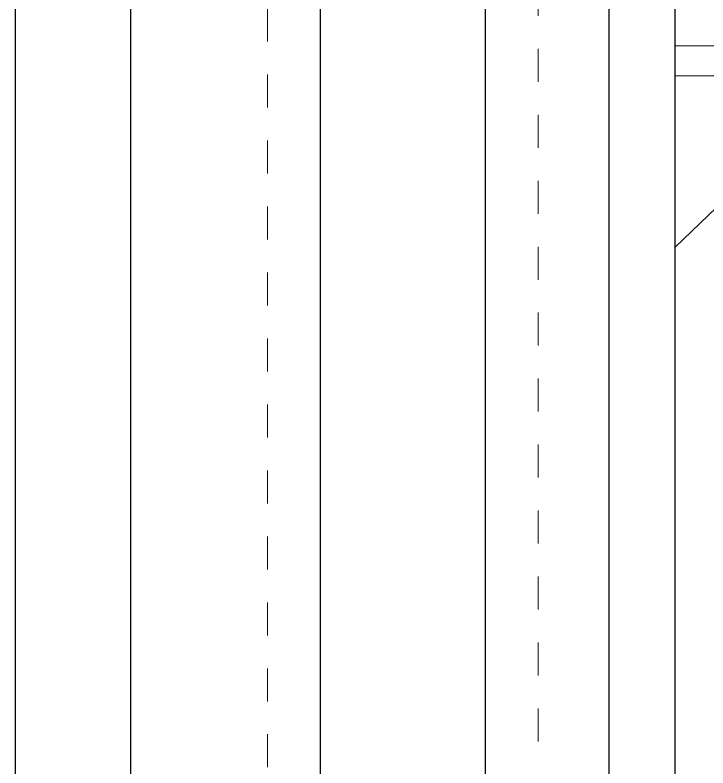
# Model space of a CAD drawing. Header units: inches. Extents: x -97.9 to -4.6, y 287.7 to 374.8.
# Drawn here: x -74.805 to -72.705, y 362.069 to 364.351 of the extents above; entities that cross this region are included whole.
import ezdxf

# ---------------------------------------------------------------- set-up
doc = ezdxf.new("R2010")
doc.units = ezdxf.units.IN
doc.header["$MEASUREMENT"] = 0
doc.linetypes.add('DASHED2', pattern=[0.375, 0.25, -0.125])
doc.layers.add('A2 Hatch', color=8, linetype='Continuous', lineweight=9)
doc.layers.add('DETAILS', color=7, linetype='Continuous', lineweight=13)

msp = doc.modelspace()

# ---------------------------------------------------------------- linework, layer by layer
at = {"color": 1}
for p, q in [((-72.8048, 371.3895), (-72.8048, 360.6671)), ((-73.0048, 371.3217), (-73.0048, 360.6671)), ((-73.3798, 371.1945), (-73.3798, 360.6671)), ((-73.8798, 371.0249), (-73.8798, 360.6671)), ((-74.4548, 370.8299), (-74.4548, 360.6671)), ((-74.8048, 370.7112), (-74.8048, 360.6671))]:
    msp.add_line(p, q, dxfattribs=at)
at = {"layer": 'A2 Hatch', "linetype": 'DASHED2', "ltscale": 0.15}
for p, q in [((-73.2198, 371.2488), (-73.2198, 360.6671)), ((-74.0398, 370.9707), (-74.0398, 360.6671))]:
    msp.add_line(p, q, dxfattribs=at)
at = {"layer": 'DETAILS', "color": 6, "lineweight": 20}
for p, q in [((-68.8048, 364.2571), (-72.8048, 364.2571)), ((-68.8048, 364.1671), (-72.8048, 364.1671)), ((-72.2648, 364.1671), (-72.8048, 363.6466))]:
    msp.add_line(p, q, dxfattribs=at)

doc.saveas('drawing.dxf')
